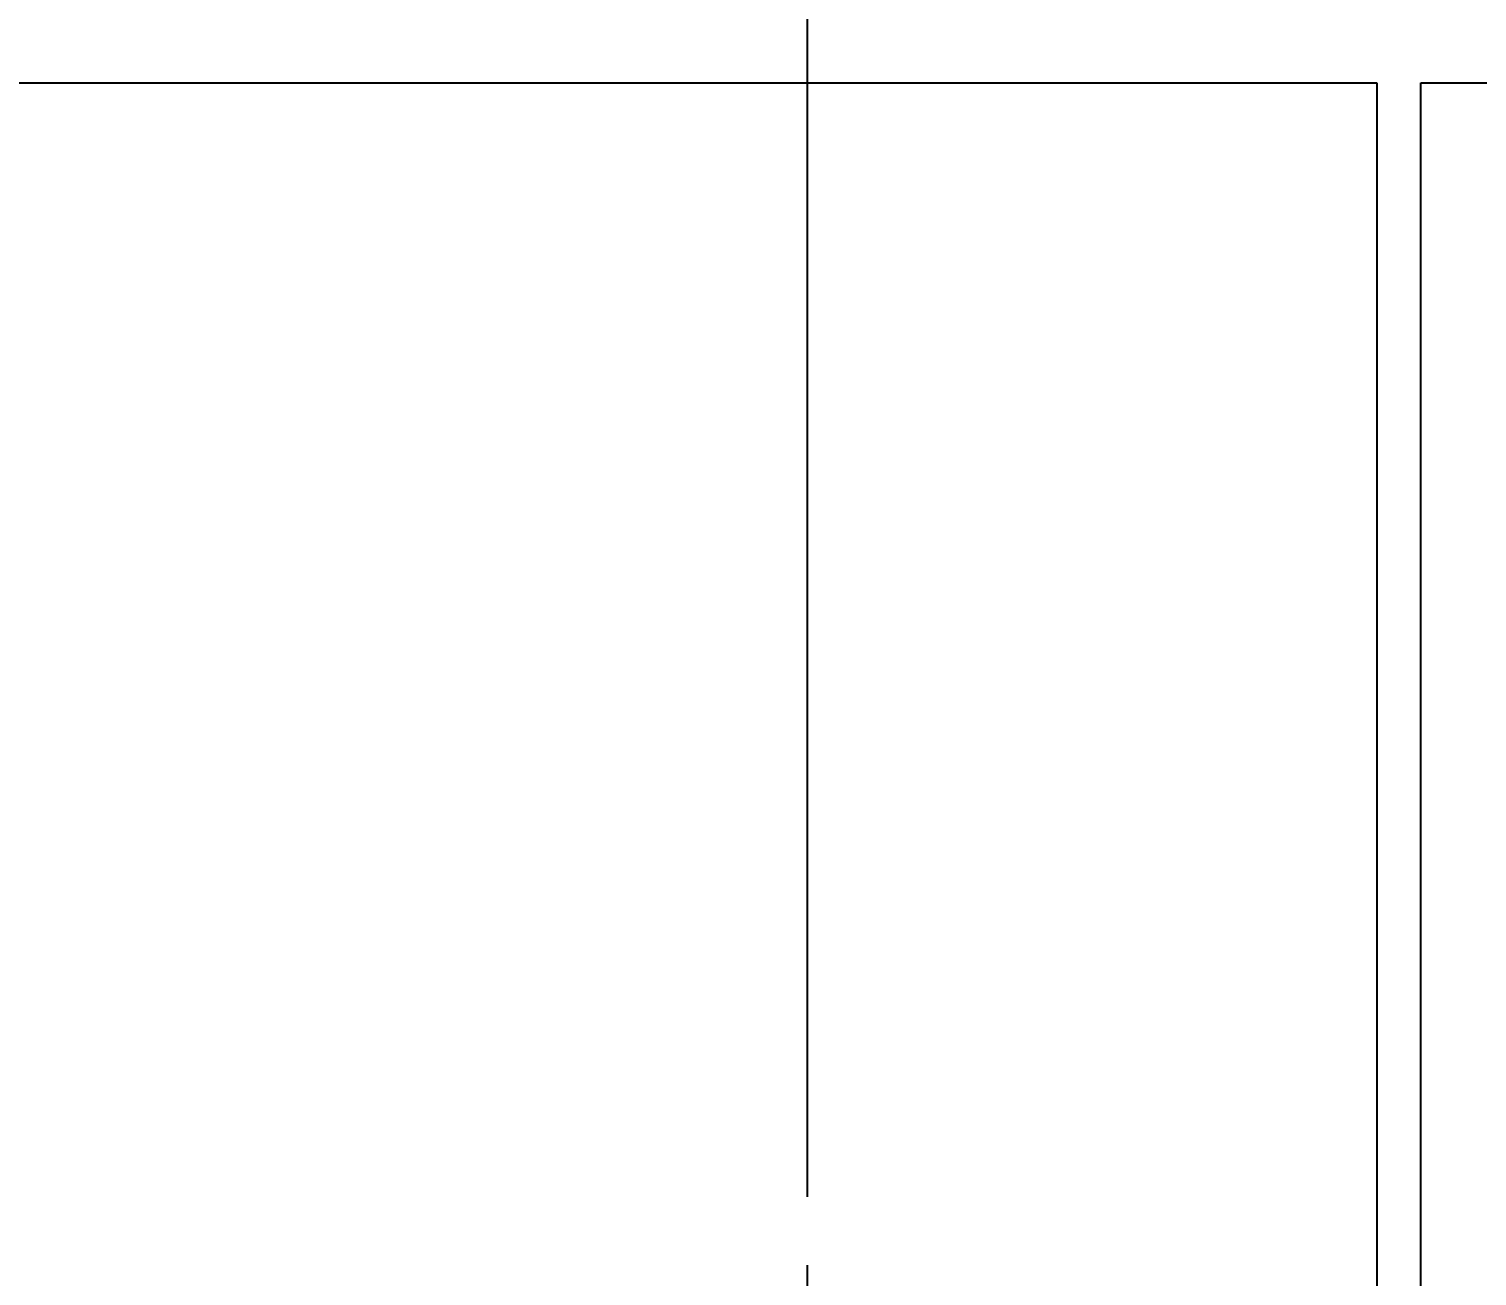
# Model space of a CAD drawing. Header units: inches. Extents: x 0 to 23821, y 0 to 11279.
# Drawn here: x 4709.4 to 5040, y 5282.8 to 5567.6 of the extents above; entities that cross this region are included whole.
import ezdxf

# ---------------------------------------------------------------- set-up
doc = ezdxf.new("R2010")
doc.units = ezdxf.units.IN
doc.header["$LTSCALE"] = 10
doc.header["$MEASUREMENT"] = 0
doc.linetypes.add('CENTER', pattern=[2, 1.25, -0.25, 0.25, -0.25])
doc.layers.get('Defpoints').update_dxf_attribs({"color": 8})
doc.layers.add('11', color=1, linetype='CENTER')
doc.layers.add('P', color=142, linetype='Continuous')
doc.styles.add('SCI', font='')
doc.styles.get('SCI').set_extended_font_data('Gulim')
doc.dimstyles.new('SCH', dxfattribs={"dimtxt": 2.5, "dimasz": 2, "dimexe": 1.25, "dimexo": 0.625, "dimtad": 1, "dimdec": 8, "dimtxsty": 'SCI', "dimcen": 2.5, "dimclrd": 4, "dimclre": 4, "dimclrt": 7, "dimadec": 8, "dimazin": 2, "dimtfac": 1, "dimtdec": 8, "dimtmove": 0, "dimatfit": 3, "dimfxl": 1, "dimarcsym": 0})

# ---------------------------------------------------------------- blocks, each defined once
blk = doc.blocks.new('A$Ce158b9f5')
at = {"layer": '11'}
blk.add_line((170, 0), (170, 185), dxfattribs=at)
blk = doc.blocks.new('A$Ca7bf00eb')
at = {"layer": 'P'}
blk.add_blockref('A$Ce158b9f5', (-170, -92.5), dxfattribs=at)
blk = doc.blocks.new('A$C0c57209d')
at = {"color": 0}
for points in [[(-2650, 750), (0, 750), (0, -750), (-2650, -750)], [(10, 750), (2290, 750), (2290, -750), (10, -750)]]:
    blk.add_lwpolyline(points, close=True, dxfattribs=at)
blk = doc.blocks.new('*D370')
at = {"color": 4, "lineweight": -2, "transparency": 16777216}
for p, q in [((4337.14, 5333.93), (4337.14, 5747.34)), ((4887.14, 5300.93), (4887.14, 5747.34)), ((4387.14, 5716.09), (4837.14, 5716.09))]:
    blk.add_line(p, q, dxfattribs=at)
at = {"color": 4, "transparency": 16777216}
for points in [[(4387.14, 5724.43), (4387.14, 5707.76), (4337.14, 5716.09)], [(4837.14, 5724.43), (4837.14, 5707.76), (4887.14, 5716.09)]]:
    blk.add_solid(points, dxfattribs=at)
at = {"layer": 'Defpoints', "color": 0, "transparency": 16777216}
for p in [(4887.14, 5716.09), (4337.14, 5318.31, -227228.55), (4887.14, 5285.31, -227228.55)]:
    blk.add_point(p, dxfattribs=at)
at = {"color": 7, "transparency": 16777216, "insert": (4612.14, 5763.76), "char_height": 62.5, "attachment_point": 5, "style": 'SCI'}
blk.add_mtext('550', dxfattribs=at)
blk = doc.blocks.new('*D375')
at = {"color": 4, "lineweight": -2, "transparency": 16777216}
for p, q in [((4887.14, 5300.93), (4887.14, 5747.34)), ((5437.14, 5300.93), (5437.14, 5747.34)), ((4937.14, 5716.09), (5387.14, 5716.09))]:
    blk.add_line(p, q, dxfattribs=at)
at = {"color": 4, "transparency": 16777216}
for points in [[(4937.14, 5724.43), (4937.14, 5707.76), (4887.14, 5716.09)], [(5387.14, 5724.43), (5387.14, 5707.76), (5437.14, 5716.09)]]:
    blk.add_solid(points, dxfattribs=at)
at = {"layer": 'Defpoints', "color": 0, "transparency": 16777216}
for p in [(5437.14, 5716.09), (4887.14, 5285.31, -227228.55), (5437.14, 5285.31, -227228.55)]:
    blk.add_point(p, dxfattribs=at)
at = {"color": 7, "transparency": 16777216, "insert": (5162.14, 5763.76), "char_height": 62.5, "attachment_point": 5, "style": 'SCI'}
blk.add_mtext('550', dxfattribs=at)
blk = doc.blocks.new('*D377')
at = {"color": 4, "lineweight": -2, "transparency": 16777216}
for p, q in [((1437.14, 5307.93), (1437.14, 6026.78)), ((8237.14, 5307.93), (8237.14, 6026.78)), ((1487.14, 5995.53), (8187.14, 5995.53))]:
    blk.add_line(p, q, dxfattribs=at)
at = {"color": 4, "transparency": 16777216}
for points in [[(1487.14, 6003.87), (1487.14, 5987.2), (1437.14, 5995.53)], [(8187.14, 6003.87), (8187.14, 5987.2), (8237.14, 5995.53)]]:
    blk.add_solid(points, dxfattribs=at)
at = {"layer": 'Defpoints', "color": 0, "transparency": 16777216}
for p in [(8237.14, 5995.53), (1437.14, 5292.31, -227228.55), (8237.14, 5292.31, -227228.55)]:
    blk.add_point(p, dxfattribs=at)
at = {"color": 7, "transparency": 16777216, "insert": (4837.14, 6043.2), "char_height": 62.5, "attachment_point": 5, "style": 'SCI'}
blk.add_mtext('6800', dxfattribs=at)
blk = doc.blocks.new('*D333')
at = {"color": 4, "lineweight": -2, "transparency": 16777216}
for p, q in [((2137.14, 5371.93), (2137.14, 5891.69)), ((7537.14, 5330.42), (7537.14, 5891.69)), ((7487.14, 5860.44), (2187.14, 5860.44))]:
    blk.add_line(p, q, dxfattribs=at)
at = {"color": 4, "transparency": 16777216}
for points in [[(2187.14, 5868.77), (2187.14, 5852.11), (2137.14, 5860.44)], [(7487.14, 5868.77), (7487.14, 5852.11), (7537.14, 5860.44)]]:
    blk.add_solid(points, dxfattribs=at)
at = {"layer": 'Defpoints', "color": 0, "transparency": 16777216}
for p in [(2137.14, 5860.44), (2137.14, 5356.31, -227228.55), (7537.14, 5314.79, -227228.55)]:
    blk.add_point(p, dxfattribs=at)
at = {"color": 7, "transparency": 16777216, "insert": (4837.14, 5908.15), "char_height": 62.5, "attachment_point": 5, "style": 'SCI'}
blk.add_mtext('5400', dxfattribs=at)

msp = doc.modelspace()

# ---------------------------------------------------------------- block references
at = {"color": 252}
msp.add_blockref('A$C0c57209d', (5017.14339049, 4805.30962586, -227228.55083111), dxfattribs=at)
msp.add_blockref('A$Ca7bf00eb', (4887.14339049, 5192.80962586, -227228.55083111))

# ---------------------------------------------------------------- dimensions: what is measured, and where the dimension line sits
for base, p1, p2, picture, middle in [((8237.1433904861, 5995.5336042826), (1437.1433904861, 5292.3096258602, -227228.5508311124), (8237.1433904861, 5292.3096258602, -227228.5508311124), '*D377', (4837.1433904861, 6043.1992167993)), ((2137.1433904861, 5860.4408056766), (7537.1433904861, 5314.7908204812, -227228.5508311124), (2137.1433904861, 5356.3096258602, -227228.5508311124), '*D333', (4837.1433904861, 5908.1480293784)), ((4887.1433904861, 5716.0929827376), (4337.1433904861, 5318.3096258602, -227228.5508311124), (4887.1433904861, 5285.3096258601, -227228.5508311124), '*D370', (4612.1433904861, 5763.7585952543)), ((5437.1433904861, 5716.0929827376), (4887.1433904861, 5285.3096258601, -227228.5508311124), (5437.1433904861, 5285.3096258601, -227228.5508311124), '*D375', (5162.1433904861, 5763.7585952543))]:
    dim = msp.add_linear_dim(base=base, p1=p1, p2=p2, dimstyle='SCH', override={"dimscale": 25})
    dim.commit()
    dim.dimension.update_dxf_attribs({"geometry": picture, "text_midpoint": middle})

doc.saveas('drawing.dxf')
